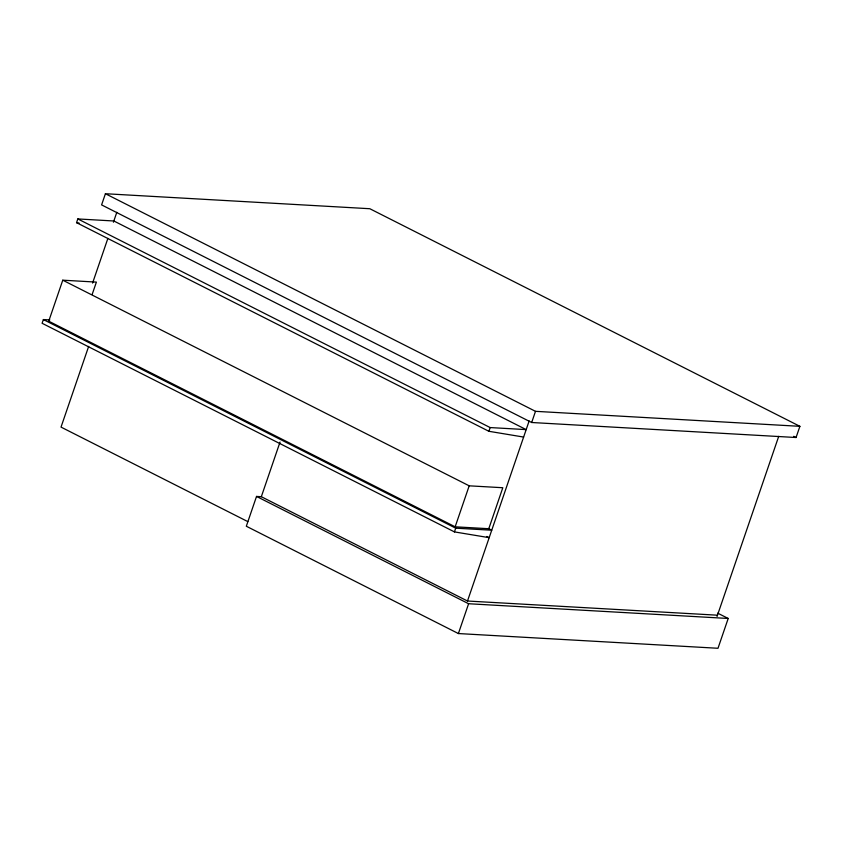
<?xml version="1.0" encoding="UTF-8"?>
<svg xmlns="http://www.w3.org/2000/svg" width="842" height="842" viewBox="0 0 842 842"><rect width="100%" height="100%" fill="white"/><g stroke="black" fill="none" stroke-linecap="round" stroke-linejoin="round"><path stroke-width="1.26" d="M49.804 319.907L43.374 319.55L42.1 323.275L454.438 531.902L489.181 537.67L486.844 536.48M523.629 437.061L488.886 431.293L76.548 222.667L77.822 218.941L113.838 220.983L526.176 429.609L490.16 427.568L77.822 218.941M62.771 280.186L48.731 321.181L455.154 526.808L488.781 528.723L502.811 487.728L469.194 485.823L62.771 280.186L96.388 282.102L92.136 294.521M105.418 193.723L101.598 204.901L531.681 422.505L796.069 437.514L799.9 426.326L369.817 208.721L105.418 193.723L535.501 411.328L799.9 426.326M92.578 283.08L107.892 238.37M113.417 222.225L116.817 212.289M88.673 346.367L61.024 427.105L247.811 521.608M717.479 615.197L467.489 601.02L261.325 496.706L256.526 496.433L246.317 526.239L458.395 633.552L717.994 648.277L728.204 618.47L717.658 613.134M261.325 496.706L280.039 442.05M455.154 526.808L469.194 485.823M454.438 531.902L455.711 528.176L491.739 530.218L488.223 528.439M488.886 431.293L490.16 427.568M467.489 601.02L529.155 420.916M458.395 633.552L468.605 603.735L728.204 618.47M531.681 422.505L535.501 411.328M717.058 616.439L778.724 436.335M76.548 222.667L79.116 223.088M793.732 436.324L796.069 437.514M43.374 319.55L455.711 528.176M256.526 496.433L468.605 603.735"/></g></svg>
